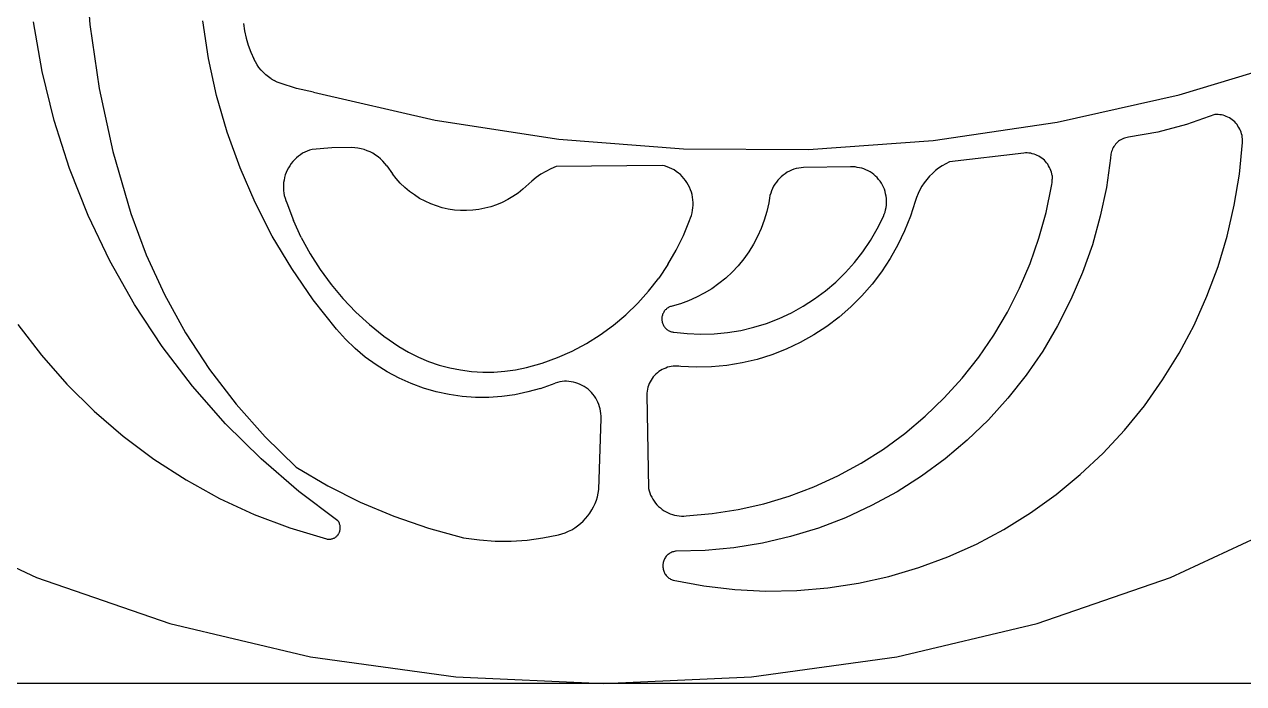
# Model space of a CAD drawing. Extents: x 396092 to 455492, y 17293 to 132793.
# Drawn here: x 424352.7 to 424458.1, y 46245.8 to 46302.7 of the extents above; entities that cross this region are included whole.
import ezdxf

# ---------------------------------------------------------------- set-up
doc = ezdxf.new("R2010")
doc.units = 0
doc.header["$LTSCALE"] = 1000
doc.header["$MEASUREMENT"] = 0
doc.layers.add('MU', color=34, linetype='Continuous')

msp = doc.modelspace()

# ---------------------------------------------------------------- linework, layer by layer
at = {"layer": 'MU', "color": 37}
for p, q in [((424357.88, 46308.28), (424358.31, 46302.71)), ((424354.2, 46298.64), (424353.45, 46302.94)), ((424358.31, 46302.71), (424359.11, 46297.18)), ((424368.58, 46299.78), (424368.09, 46303.02)), ((424371.59, 46302.8), (424371.69, 46302.17)), ((424371.69, 46302.17), (424371.83, 46301.54)), ((424371.83, 46301.54), (424372.01, 46300.93)), ((424372.01, 46300.93), (424372.23, 46300.33)), ((424372.23, 46300.33), (424372.49, 46299.75)), ((424369.28, 46296.57), (424368.58, 46299.78)), ((424372.63, 46299.49), (424372.49, 46299.75)), ((424372.78, 46299.24), (424372.63, 46299.49)), ((424452.49, 46296.63), (424462.85, 46299.78)), ((424355.24, 46294.41), (424354.2, 46298.64)), ((424372.94, 46299), (424372.78, 46299.24)), ((424373.13, 46298.77), (424372.94, 46299)), ((424373.33, 46298.56), (424373.13, 46298.77)), ((424373.54, 46298.36), (424373.33, 46298.56)), ((424373.76, 46298.18), (424373.54, 46298.36)), ((424359.11, 46297.18), (424360.29, 46291.73)), ((424374, 46298.01), (424373.76, 46298.18)), ((424374, 46298.01), (424374.25, 46297.87)), ((424374.51, 46297.74), (424374.25, 46297.87)), ((424374.77, 46297.63), (424374.51, 46297.74)), ((424376.19, 46297.18), (424374.77, 46297.63)), ((424377.64, 46296.87), (424376.19, 46297.18)), ((424370.19, 46293.42), (424369.28, 46296.57)), ((424377.64, 46296.87), (424388.18, 46294.44)), ((424441.94, 46294.26), (424452.49, 46296.63)), ((424356.56, 46290.26), (424355.24, 46294.41)), ((424388.18, 46294.44), (424398.87, 46292.8)), ((424431.24, 46292.69), (424441.94, 46294.26)), ((424453.14, 46294.06), (424450.66, 46293.41)), ((424455.57, 46294.93), (424453.14, 46294.06)), ((424455.71, 46294.94), (424455.57, 46294.93)), ((424455.86, 46294.94), (424455.71, 46294.94)), ((424456.01, 46294.92), (424455.86, 46294.94)), ((424456.15, 46294.9), (424456.01, 46294.92)), ((424456.29, 46294.87), (424456.15, 46294.9)), ((424456.44, 46294.83), (424456.29, 46294.87)), ((424456.57, 46294.77), (424456.44, 46294.83)), ((424456.71, 46294.71), (424456.57, 46294.77)), ((424456.84, 46294.64), (424456.71, 46294.71)), ((424456.96, 46294.57), (424456.84, 46294.64)), ((424457.08, 46294.48), (424456.96, 46294.57)), ((424457.2, 46294.39), (424457.08, 46294.48)), ((424457.3, 46294.29), (424457.2, 46294.39)), ((424457.4, 46294.18), (424457.3, 46294.29)), ((424457.5, 46294.06), (424457.4, 46294.18)), ((424457.58, 46293.94), (424457.5, 46294.06)), ((424371.3, 46290.33), (424370.19, 46293.42)), ((424447.89, 46292.93), (424447.78, 46292.9)), ((424448, 46292.96), (424447.89, 46292.93)), ((424448.12, 46292.98), (424448, 46292.96)), ((424450.66, 46293.41), (424448.12, 46292.98)), ((424457.66, 46293.82), (424457.58, 46293.94)), ((424457.73, 46293.68), (424457.66, 46293.82)), ((424457.79, 46293.55), (424457.73, 46293.68)), ((424457.85, 46293.41), (424457.79, 46293.55)), ((424457.89, 46293.27), (424457.85, 46293.41)), ((424457.93, 46293.12), (424457.89, 46293.27)), ((424457.95, 46292.97), (424457.93, 46293.12)), ((424457.97, 46292.82), (424457.95, 46292.97)), ((424377.53, 46291.91), (424377.32, 46291.85)), ((424379.24, 46292.05), (424377.53, 46291.91)), ((424380.96, 46292.08), (424379.24, 46292.05)), ((424381.23, 46292.06), (424380.96, 46292.08)), ((424381.5, 46292.03), (424381.23, 46292.06)), ((424381.77, 46291.97), (424381.5, 46292.03)), ((424382.03, 46291.9), (424381.77, 46291.97)), ((424382.29, 46291.81), (424382.03, 46291.9)), ((424398.87, 46292.8), (424409.65, 46291.96)), ((424409.65, 46291.96), (424420.46, 46291.92)), ((424420.46, 46291.92), (424431.24, 46292.69)), ((424446.74, 46291.97), (424446.69, 46291.86)), ((424446.8, 46292.07), (424446.74, 46291.97)), ((424446.86, 46292.18), (424446.8, 46292.07)), ((424446.93, 46292.27), (424446.86, 46292.18)), ((424447, 46292.37), (424446.93, 46292.27)), ((424447.08, 46292.46), (424447, 46292.37)), ((424447.17, 46292.54), (424447.08, 46292.46)), ((424447.26, 46292.62), (424447.17, 46292.54)), ((424447.35, 46292.69), (424447.26, 46292.62)), ((424447.45, 46292.75), (424447.35, 46292.69)), ((424447.56, 46292.81), (424447.45, 46292.75)), ((424447.67, 46292.85), (424447.56, 46292.81)), ((424447.78, 46292.9), (424447.67, 46292.85)), ((424457.7, 46289.79), (424457.97, 46292.53)), ((424457.97, 46292.68), (424457.97, 46292.82)), ((424457.97, 46292.53), (424457.97, 46292.68)), ((424360.29, 46291.73), (424361.85, 46286.37)), ((424375.86, 46290.87), (424375.72, 46290.7)), ((424376.01, 46291.03), (424375.86, 46290.87)), ((424376.17, 46291.19), (424376.01, 46291.03)), ((424376.35, 46291.33), (424376.17, 46291.19)), ((424376.53, 46291.46), (424376.35, 46291.33)), ((424376.71, 46291.58), (424376.53, 46291.46)), ((424376.91, 46291.68), (424376.71, 46291.58)), ((424377.11, 46291.77), (424376.91, 46291.68)), ((424377.32, 46291.85), (424377.11, 46291.77)), ((424382.54, 46291.7), (424382.29, 46291.81)), ((424382.78, 46291.58), (424382.54, 46291.7)), ((424383.01, 46291.43), (424382.78, 46291.58)), ((424383.24, 46291.27), (424383.01, 46291.43)), ((424383.45, 46291.1), (424383.24, 46291.27)), ((424383.65, 46290.91), (424383.45, 46291.1)), ((424383.83, 46290.71), (424383.65, 46290.91)), ((424432.63, 46290.84), (424432.31, 46290.68)), ((424439.07, 46291.6), (424432.63, 46290.84)), ((424439.21, 46291.61), (424439.07, 46291.6)), ((424439.36, 46291.61), (424439.21, 46291.61)), ((424439.51, 46291.6), (424439.36, 46291.61)), ((424439.66, 46291.58), (424439.51, 46291.6)), ((424439.8, 46291.55), (424439.66, 46291.58)), ((424439.95, 46291.51), (424439.8, 46291.55)), ((424440.09, 46291.46), (424439.95, 46291.51)), ((424440.23, 46291.4), (424440.09, 46291.46)), ((424440.36, 46291.33), (424440.23, 46291.4)), ((424440.49, 46291.26), (424440.36, 46291.33)), ((424440.61, 46291.17), (424440.49, 46291.26)), ((424440.73, 46291.08), (424440.61, 46291.17)), ((424440.84, 46290.98), (424440.73, 46291.08)), ((424440.94, 46290.87), (424440.84, 46290.98)), ((424441.04, 46290.76), (424440.94, 46290.87)), ((424446.56, 46291.15), (424446.2, 46288.63)), ((424446.57, 46291.27), (424446.56, 46291.15)), ((424446.58, 46291.39), (424446.57, 46291.27)), ((424446.59, 46291.51), (424446.58, 46291.39)), ((424446.62, 46291.63), (424446.59, 46291.51)), ((424446.65, 46291.74), (424446.62, 46291.63)), ((424446.69, 46291.86), (424446.65, 46291.74)), ((424358.17, 46286.22), (424356.56, 46290.26)), ((424372.6, 46287.33), (424371.3, 46290.33)), ((424375.29, 46289.92), (424375.21, 46289.71)), ((424375.38, 46290.12), (424375.29, 46289.92)), ((424375.48, 46290.32), (424375.38, 46290.12)), ((424375.6, 46290.51), (424375.48, 46290.32)), ((424375.72, 46290.7), (424375.6, 46290.51)), ((424384, 46290.49), (424383.83, 46290.71)), ((424384, 46290.49), (424384.47, 46289.82)), ((424384.8, 46289.4), (424384.47, 46289.82)), ((424397.31, 46289.77), (424396.91, 46289.48)), ((424397.73, 46290.02), (424397.31, 46289.77)), ((424398.17, 46290.24), (424397.73, 46290.02)), ((424398.62, 46290.44), (424398.17, 46290.24)), ((424407.8, 46290.54), (424398.62, 46290.44)), ((424408.01, 46290.49), (424407.8, 46290.54)), ((424408.23, 46290.42), (424408.01, 46290.49)), ((424408.43, 46290.34), (424408.23, 46290.42)), ((424408.63, 46290.24), (424408.43, 46290.34)), ((424408.83, 46290.14), (424408.63, 46290.24)), ((424409.02, 46290.02), (424408.83, 46290.14)), ((424409.2, 46289.88), (424409.02, 46290.02)), ((424409.37, 46289.74), (424409.2, 46289.88)), ((424418.43, 46289.82), (424418.26, 46289.7)), ((424418.61, 46289.94), (424418.43, 46289.82)), ((424418.8, 46290.04), (424418.61, 46289.94)), ((424418.99, 46290.12), (424418.8, 46290.04)), ((424419.19, 46290.2), (424418.99, 46290.12)), ((424419.39, 46290.26), (424419.19, 46290.2)), ((424419.6, 46290.31), (424419.39, 46290.26)), ((424419.81, 46290.34), (424419.6, 46290.31)), ((424420.02, 46290.36), (424419.81, 46290.34)), ((424424.08, 46290.4), (424420.02, 46290.36)), ((424424.28, 46290.4), (424424.08, 46290.4)), ((424424.47, 46290.4), (424424.28, 46290.4)), ((424424.67, 46290.37), (424424.47, 46290.4)), ((424424.86, 46290.34), (424424.67, 46290.37)), ((424425.05, 46290.29), (424424.86, 46290.34)), ((424425.24, 46290.23), (424425.05, 46290.29)), ((424425.42, 46290.16), (424425.24, 46290.23)), ((424425.6, 46290.07), (424425.42, 46290.16)), ((424425.77, 46289.98), (424425.6, 46290.07)), ((424425.94, 46289.87), (424425.77, 46289.98)), ((424426.09, 46289.75), (424425.94, 46289.87)), ((424431.16, 46289.85), (424430.91, 46289.6)), ((424431.42, 46290.09), (424431.16, 46289.85)), ((424431.7, 46290.3), (424431.42, 46290.09)), ((424432, 46290.5), (424431.7, 46290.3)), ((424432.31, 46290.68), (424432, 46290.5)), ((424441.13, 46290.63), (424441.04, 46290.76)), ((424441.21, 46290.51), (424441.13, 46290.63)), ((424441.28, 46290.37), (424441.21, 46290.51)), ((424441.35, 46290.24), (424441.28, 46290.37)), ((424441.4, 46290.1), (424441.35, 46290.24)), ((424441.45, 46289.95), (424441.4, 46290.1)), ((424441.48, 46289.8), (424441.45, 46289.95)), ((424441.51, 46289.66), (424441.48, 46289.8)), ((424457.26, 46287.09), (424457.7, 46289.79)), ((424375.06, 46288.82), (424375.05, 46288.6)), ((424375.07, 46289.05), (424375.06, 46288.82)), ((424375.11, 46289.27), (424375.07, 46289.05)), ((424375.15, 46289.49), (424375.11, 46289.27)), ((424375.21, 46289.71), (424375.15, 46289.49)), ((424385.16, 46289.01), (424384.8, 46289.4)), ((424385.54, 46288.63), (424385.16, 46289.01)), ((424395.76, 46288.48), (424396.52, 46289.18)), ((424396.91, 46289.48), (424396.52, 46289.18)), ((424409.53, 46289.58), (424409.37, 46289.74)), ((424409.68, 46289.41), (424409.53, 46289.58)), ((424409.81, 46289.23), (424409.68, 46289.41)), ((424409.94, 46289.05), (424409.81, 46289.23)), ((424410.06, 46288.85), (424409.94, 46289.05)), ((424410.16, 46288.65), (424410.06, 46288.85)), ((424417.43, 46288.73), (424417.33, 46288.54)), ((424417.54, 46288.91), (424417.43, 46288.73)), ((424417.67, 46289.09), (424417.54, 46288.91)), ((424417.8, 46289.26), (424417.67, 46289.09)), ((424417.94, 46289.41), (424417.8, 46289.26)), ((424418.1, 46289.56), (424417.94, 46289.41)), ((424418.26, 46289.7), (424418.1, 46289.56)), ((424426.24, 46289.62), (424426.09, 46289.75)), ((424426.38, 46289.48), (424426.24, 46289.62)), ((424426.51, 46289.33), (424426.38, 46289.48)), ((424426.64, 46289.17), (424426.51, 46289.33)), ((424426.75, 46289.01), (424426.64, 46289.17)), ((424426.84, 46288.83), (424426.75, 46289.01)), ((424426.93, 46288.65), (424426.84, 46288.83)), ((424430.26, 46288.74), (424430.08, 46288.43)), ((424430.46, 46289.04), (424430.26, 46288.74)), ((424430.67, 46289.32), (424430.46, 46289.04)), ((424430.91, 46289.6), (424430.67, 46289.32)), ((424440.99, 46286.48), (424441.46, 46288.75)), ((424441.46, 46288.75), (424441.49, 46288.9)), ((424441.49, 46288.9), (424441.52, 46289.05)), ((424441.51, 46289.66), (424441.53, 46289.5)), ((424441.52, 46289.05), (424441.53, 46289.2)), ((424441.53, 46289.5), (424441.53, 46289.35)), ((424441.53, 46289.2), (424441.53, 46289.35)), ((424375.05, 46288.6), (424375.07, 46288.37)), ((424375.07, 46288.37), (424375.09, 46288.15)), ((424375.09, 46288.15), (424375.13, 46287.93)), ((424375.13, 46287.93), (424375.19, 46287.71)), ((424375.19, 46287.71), (424375.26, 46287.5)), ((424385.95, 46288.29), (424385.54, 46288.63)), ((424386.38, 46287.98), (424385.95, 46288.29)), ((424386.83, 46287.69), (424386.38, 46287.98)), ((424387.3, 46287.44), (424386.83, 46287.69)), ((424394.9, 46287.85), (424394.44, 46287.58)), ((424395.34, 46288.15), (424394.9, 46287.85)), ((424395.76, 46288.48), (424395.34, 46288.15)), ((424410.24, 46288.44), (424410.16, 46288.65)), ((424410.32, 46288.23), (424410.24, 46288.44)), ((424410.38, 46288.01), (424410.32, 46288.23)), ((424410.42, 46287.79), (424410.38, 46288.01)), ((424410.45, 46287.56), (424410.42, 46287.79)), ((424417.07, 46287.72), (424417.04, 46287.51)), ((424417.12, 46287.93), (424417.07, 46287.72)), ((424417.18, 46288.14), (424417.12, 46287.93)), ((424417.25, 46288.34), (424417.18, 46288.14)), ((424417.33, 46288.54), (424417.25, 46288.34)), ((424427.01, 46288.47), (424426.93, 46288.65)), ((424427.07, 46288.28), (424427.01, 46288.47)), ((424427.12, 46288.09), (424427.07, 46288.28)), ((424427.16, 46287.89), (424427.12, 46288.09)), ((424427.19, 46287.69), (424427.16, 46287.89)), ((424427.2, 46287.49), (424427.19, 46287.69)), ((424429.79, 46287.77), (424429.68, 46287.43)), ((424429.93, 46288.1), (424429.79, 46287.77)), ((424430.08, 46288.43), (424429.93, 46288.1)), ((424446.2, 46288.63), (424445.68, 46286.14)), ((424374.09, 46284.42), (424372.6, 46287.33)), ((424375.26, 46287.5), (424375.34, 46287.29)), ((424375.34, 46287.29), (424375.92, 46285.79)), ((424387.79, 46287.22), (424387.3, 46287.44)), ((424388.28, 46287.03), (424387.79, 46287.22)), ((424388.79, 46286.88), (424388.28, 46287.03)), ((424389.31, 46286.76), (424388.79, 46286.88)), ((424389.83, 46286.68), (424389.31, 46286.76)), ((424390.36, 46286.64), (424389.83, 46286.68)), ((424390.89, 46286.63), (424390.36, 46286.64)), ((424391.42, 46286.66), (424390.89, 46286.63)), ((424391.94, 46286.73), (424391.42, 46286.66)), ((424392.46, 46286.83), (424391.94, 46286.73)), ((424392.98, 46286.96), (424392.46, 46286.83)), ((424393.48, 46287.14), (424392.98, 46286.96)), ((424393.97, 46287.34), (424393.48, 46287.14)), ((424394.44, 46287.58), (424393.97, 46287.34)), ((424410.39, 46286.44), (424410.43, 46286.66)), ((424410.43, 46286.66), (424410.46, 46286.88)), ((424410.47, 46287.34), (424410.45, 46287.56)), ((424410.46, 46286.88), (424410.47, 46287.11)), ((424410.47, 46287.11), (424410.47, 46287.34)), ((424417.02, 46287.29), (424416.85, 46286.54)), ((424417.04, 46287.51), (424417.02, 46287.29)), ((424427.07, 46286.5), (424427.12, 46286.7)), ((424427.12, 46286.7), (424427.16, 46286.89)), ((424427.16, 46286.89), (424427.18, 46287.09)), ((424427.18, 46287.09), (424427.2, 46287.29)), ((424427.2, 46287.29), (424427.2, 46287.49)), ((424429.68, 46287.43), (424429.26, 46286.14)), ((424456.64, 46284.42), (424457.26, 46287.09)), ((424360.04, 46282.29), (424358.17, 46286.22)), ((424361.85, 46286.37), (424363.18, 46282.82)), ((424376.59, 46284.32), (424375.92, 46285.79)), ((424409.63, 46284.47), (424410.17, 46285.79)), ((424410.17, 46285.79), (424410.26, 46286)), ((424410.26, 46286), (424410.33, 46286.22)), ((424410.33, 46286.22), (424410.39, 46286.44)), ((424416.63, 46285.81), (424416.37, 46285.09)), ((424416.85, 46286.54), (424416.63, 46285.81)), ((424426.4, 46285.07), (424426.92, 46286.13)), ((424426.92, 46286.13), (424427, 46286.31)), ((424427, 46286.31), (424427.07, 46286.5)), ((424429.26, 46286.14), (424428.76, 46284.88)), ((424440.37, 46284.24), (424440.99, 46286.48)), ((424445.68, 46286.14), (424444.99, 46283.68)), ((424416.37, 46285.09), (424416.05, 46284.4)), ((424425.8, 46284.06), (424426.4, 46285.07)), ((424428.76, 46284.88), (424428.17, 46283.66)), ((424375.77, 46281.62), (424374.09, 46284.42)), ((424376.59, 46284.32), (424377.36, 46282.91)), ((424409.01, 46283.2), (424409.63, 46284.47)), ((424415.69, 46283.72), (424415.29, 46283.07)), ((424416.05, 46284.4), (424415.69, 46283.72)), ((424425.14, 46283.08), (424425.8, 46284.06)), ((424428.17, 46283.66), (424427.51, 46282.48)), ((424439.61, 46282.05), (424440.37, 46284.24)), ((424444.99, 46283.68), (424444.15, 46281.28)), ((424455.86, 46281.79), (424456.64, 46284.42)), ((424363.18, 46282.82), (424364.77, 46279.38)), ((424377.36, 46282.91), (424378.22, 46281.55)), ((424408.3, 46281.97), (424409.01, 46283.2)), ((424414.85, 46282.45), (424414.37, 46281.87)), ((424415.29, 46283.07), (424414.85, 46282.45)), ((424424.42, 46282.16), (424425.14, 46283.08)), ((424427.51, 46282.48), (424426.76, 46281.35)), ((424362.18, 46278.51), (424360.04, 46282.29)), ((424377.62, 46278.93), (424375.77, 46281.62)), ((424378.22, 46281.55), (424379.17, 46280.26)), ((424408.3, 46281.97), (424407.5, 46280.79)), ((424414.37, 46281.87), (424413.85, 46281.31)), ((424423.64, 46281.28), (424424.42, 46282.16)), ((424426.76, 46281.35), (424425.95, 46280.28)), ((424438.7, 46279.92), (424439.61, 46282.05)), ((424454.9, 46279.23), (424455.86, 46281.79)), ((424406.63, 46279.67), (424407.5, 46280.79)), ((424412.7, 46280.32), (424412.09, 46279.88)), ((424413.29, 46280.8), (424412.7, 46280.32)), ((424413.85, 46281.31), (424413.29, 46280.8)), ((424421.91, 46279.7), (424422.8, 46280.46)), ((424422.8, 46280.46), (424423.64, 46281.28)), ((424425.95, 46280.28), (424425.06, 46279.26)), ((424444.15, 46281.28), (424443.14, 46278.95)), ((424364.77, 46279.38), (424366.6, 46276.07)), ((424379.17, 46280.26), (424380.19, 46279.03)), ((424405.69, 46278.62), (424406.63, 46279.67)), ((424411.44, 46279.49), (424410.77, 46279.14)), ((424412.09, 46279.88), (424411.44, 46279.49)), ((424420.97, 46279), (424421.91, 46279.7)), ((424425.06, 46279.26), (424424.11, 46278.31)), ((424437.65, 46277.86), (424438.7, 46279.92)), ((424453.78, 46276.73), (424454.9, 46279.23)), ((424364.57, 46274.89), (424362.18, 46278.51)), ((424379.64, 46276.38), (424377.62, 46278.93)), ((424380.19, 46279.03), (424381.3, 46277.87)), ((424404.67, 46277.64), (424405.69, 46278.62)), ((424408.24, 46278.2), (424408.18, 46278.15)), ((424408.31, 46278.24), (424408.24, 46278.2)), ((424408.37, 46278.28), (424408.31, 46278.24)), ((424408.44, 46278.31), (424408.37, 46278.28)), ((424408.51, 46278.34), (424408.44, 46278.31)), ((424408.58, 46278.36), (424408.51, 46278.34)), ((424408.65, 46278.38), (424408.58, 46278.36)), ((424409.37, 46278.59), (424408.65, 46278.38)), ((424410.08, 46278.84), (424409.37, 46278.59)), ((424410.77, 46279.14), (424410.08, 46278.84)), ((424418.97, 46277.81), (424419.99, 46278.37)), ((424419.99, 46278.37), (424420.97, 46279)), ((424424.11, 46278.31), (424423.1, 46277.43)), ((424443.14, 46278.95), (424441.99, 46276.68)), ((424381.3, 46277.87), (424382.48, 46276.79)), ((424403.59, 46276.73), (424404.67, 46277.64)), ((424407.78, 46277.45), (424407.77, 46277.37)), ((424407.77, 46277.37), (424407.77, 46277.3)), ((424407.77, 46277.3), (424407.77, 46277.22)), ((424407.77, 46277.22), (424407.77, 46277.14)), ((424407.77, 46277.14), (424407.79, 46277.07)), ((424407.8, 46277.52), (424407.78, 46277.45)), ((424407.82, 46277.59), (424407.8, 46277.52)), ((424407.84, 46277.67), (424407.82, 46277.59)), ((424407.87, 46277.74), (424407.84, 46277.67)), ((424407.9, 46277.81), (424407.87, 46277.74)), ((424407.94, 46277.87), (424407.9, 46277.81)), ((424407.98, 46277.93), (424407.94, 46277.87)), ((424408.02, 46277.99), (424407.98, 46277.93)), ((424408.07, 46278.05), (424408.02, 46277.99)), ((424408.13, 46278.1), (424408.07, 46278.05)), ((424408.18, 46278.15), (424408.13, 46278.1)), ((424416.83, 46276.89), (424417.92, 46277.31)), ((424417.92, 46277.31), (424418.97, 46277.81)), ((424423.1, 46277.43), (424422.03, 46276.62)), ((424436.47, 46275.87), (424437.65, 46277.86)), ((424352.1, 46276.79), (424354.13, 46274.14)), ((424366.6, 46276.07), (424368.67, 46272.9)), ((424380.42, 46275.52), (424379.64, 46276.38)), ((424382.48, 46276.79), (424383.72, 46275.79)), ((424402.45, 46275.91), (424403.59, 46276.73)), ((424407.79, 46277.07), (424407.8, 46276.99)), ((424407.8, 46276.99), (424407.82, 46276.92)), ((424407.82, 46276.92), (424407.85, 46276.85)), ((424407.85, 46276.85), (424407.88, 46276.78)), ((424407.88, 46276.78), (424407.91, 46276.71)), ((424407.91, 46276.71), (424407.95, 46276.65)), ((424407.95, 46276.65), (424407.99, 46276.58)), ((424407.99, 46276.58), (424408.04, 46276.53)), ((424408.04, 46276.53), (424408.09, 46276.47)), ((424408.09, 46276.47), (424408.14, 46276.42)), ((424408.14, 46276.42), (424408.2, 46276.37)), ((424408.2, 46276.37), (424408.26, 46276.32)), ((424408.26, 46276.32), (424408.32, 46276.28)), ((424408.32, 46276.28), (424408.39, 46276.25)), ((424408.39, 46276.25), (424408.45, 46276.22)), ((424408.45, 46276.22), (424408.52, 46276.19)), ((424408.52, 46276.19), (424408.6, 46276.17)), ((424408.6, 46276.17), (424408.67, 46276.15)), ((424408.67, 46276.15), (424408.74, 46276.14)), ((424408.74, 46276.14), (424408.82, 46276.13)), ((424408.82, 46276.13), (424409.97, 46276)), ((424412.29, 46275.98), (424413.44, 46276.09)), ((424413.44, 46276.09), (424414.59, 46276.28)), ((424414.59, 46276.28), (424415.72, 46276.55)), ((424415.72, 46276.55), (424416.83, 46276.89)), ((424422.03, 46276.62), (424420.9, 46275.89)), ((424441.99, 46276.68), (424440.7, 46274.5)), ((424452.5, 46274.32), (424453.78, 46276.73)), ((424381.25, 46274.72), (424380.42, 46275.52)), ((424383.72, 46275.79), (424385.03, 46274.88)), ((424400.02, 46274.5), (424401.26, 46275.16)), ((424401.26, 46275.16), (424402.45, 46275.91)), ((424409.97, 46276), (424411.13, 46275.95)), ((424411.13, 46275.95), (424412.29, 46275.98)), ((424419.74, 46275.23), (424418.53, 46274.66)), ((424420.9, 46275.89), (424419.74, 46275.23)), ((424435.17, 46273.97), (424436.47, 46275.87)), ((424354.13, 46274.14), (424356.32, 46271.64)), ((424367.2, 46271.45), (424364.57, 46274.89)), ((424382.13, 46273.98), (424381.25, 46274.72)), ((424383.06, 46273.3), (424382.13, 46273.98)), ((424385.03, 46274.88), (424385.86, 46274.4)), ((424385.86, 46274.4), (424386.72, 46273.97)), ((424386.72, 46273.97), (424387.6, 46273.6)), ((424398.74, 46273.93), (424400.02, 46274.5)), ((424417.28, 46274.18), (424416.01, 46273.78)), ((424418.53, 46274.66), (424417.28, 46274.18)), ((424433.74, 46272.16), (424435.17, 46273.97)), ((424440.7, 46274.5), (424439.26, 46272.42)), ((424451.07, 46272), (424452.5, 46274.32)), ((424368.67, 46272.9), (424370.96, 46269.9)), ((424384.03, 46272.69), (424383.06, 46273.3)), ((424387.6, 46273.6), (424388.51, 46273.29)), ((424388.51, 46273.29), (424389.44, 46273.04)), ((424389.44, 46273.04), (424390.37, 46272.86)), ((424395.13, 46272.88), (424396.07, 46273.08)), ((424396.07, 46273.08), (424397.42, 46273.46)), ((424397.42, 46273.46), (424398.74, 46273.93)), ((424407.8, 46272.9), (424407.66, 46272.81)), ((424407.95, 46272.97), (424407.8, 46272.9)), ((424408.11, 46273.03), (424407.95, 46272.97)), ((424408.26, 46273.09), (424408.11, 46273.03)), ((424408.42, 46273.13), (424408.26, 46273.09)), ((424408.59, 46273.16), (424408.42, 46273.13)), ((424408.75, 46273.18), (424408.59, 46273.16)), ((424408.92, 46273.19), (424408.75, 46273.18)), ((424409.08, 46273.19), (424408.92, 46273.19)), ((424409.25, 46273.18), (424409.08, 46273.19)), ((424409.41, 46273.15), (424409.25, 46273.18)), ((424410.74, 46273.09), (424409.41, 46273.15)), ((424412.07, 46273.13), (424410.74, 46273.09)), ((424413.4, 46273.25), (424412.07, 46273.13)), ((424414.71, 46273.47), (424413.4, 46273.25)), ((424416.01, 46273.78), (424414.71, 46273.47)), ((424385.05, 46272.15), (424384.03, 46272.69)), ((424386.09, 46271.69), (424385.05, 46272.15)), ((424390.37, 46272.86), (424391.32, 46272.73)), ((424391.32, 46272.73), (424392.28, 46272.67)), ((424392.28, 46272.67), (424393.23, 46272.68)), ((424393.23, 46272.68), (424394.19, 46272.75)), ((424394.19, 46272.75), (424395.13, 46272.88)), ((424399.14, 46271.86), (424398.94, 46271.83)), ((424399.34, 46271.88), (424399.14, 46271.86)), ((424399.54, 46271.88), (424399.34, 46271.88)), ((424399.74, 46271.87), (424399.54, 46271.88)), ((424399.94, 46271.84), (424399.74, 46271.87)), ((424400.13, 46271.81), (424399.94, 46271.84)), ((424406.76, 46271.84), (424406.68, 46271.68)), ((424406.84, 46271.98), (424406.76, 46271.84)), ((424406.93, 46272.12), (424406.84, 46271.98)), ((424407.03, 46272.26), (424406.93, 46272.12)), ((424407.14, 46272.39), (424407.03, 46272.26)), ((424407.26, 46272.51), (424407.14, 46272.39)), ((424407.39, 46272.62), (424407.26, 46272.51)), ((424407.52, 46272.72), (424407.39, 46272.62)), ((424407.66, 46272.81), (424407.52, 46272.72)), ((424432.19, 46270.46), (424433.74, 46272.16)), ((424439.26, 46272.42), (424437.69, 46270.43)), ((424449.49, 46269.77), (424451.07, 46272)), ((424356.32, 46271.64), (424358.68, 46269.3)), ((424370.05, 46268.2), (424367.2, 46271.45)), ((424387.17, 46271.29), (424386.09, 46271.69)), ((424388.27, 46270.97), (424387.17, 46271.29)), ((424389.38, 46270.73), (424388.27, 46270.97)), ((424396.19, 46270.96), (424395.07, 46270.72)), ((424397.29, 46271.27), (424396.19, 46270.96)), ((424397.29, 46271.27), (424398.55, 46271.73)), ((424398.74, 46271.79), (424398.55, 46271.73)), ((424398.94, 46271.83), (424398.74, 46271.79)), ((424400.33, 46271.76), (424400.13, 46271.81)), ((424400.52, 46271.69), (424400.33, 46271.76)), ((424400.7, 46271.62), (424400.52, 46271.69)), ((424400.88, 46271.53), (424400.7, 46271.62)), ((424401.06, 46271.43), (424400.88, 46271.53)), ((424401.23, 46271.31), (424401.06, 46271.43)), ((424401.39, 46271.19), (424401.23, 46271.31)), ((424401.54, 46271.06), (424401.39, 46271.19)), ((424401.68, 46270.91), (424401.54, 46271.06)), ((424401.81, 46270.76), (424401.68, 46270.91)), ((424406.47, 46270.87), (424406.46, 46270.7)), ((424406.49, 46271.04), (424406.47, 46270.87)), ((424406.53, 46271.2), (424406.49, 46271.04)), ((424406.57, 46271.37), (424406.53, 46271.2)), ((424406.62, 46271.53), (424406.57, 46271.37)), ((424406.68, 46271.68), (424406.62, 46271.53)), ((424370.96, 46269.9), (424373.46, 46267.08)), ((424390.51, 46270.57), (424389.38, 46270.73)), ((424391.65, 46270.49), (424390.51, 46270.57)), ((424392.8, 46270.49), (424391.65, 46270.49)), ((424393.94, 46270.57), (424392.8, 46270.49)), ((424395.07, 46270.72), (424393.94, 46270.57)), ((424401.94, 46270.6), (424401.81, 46270.76)), ((424402.05, 46270.43), (424401.94, 46270.6)), ((424402.15, 46270.25), (424402.05, 46270.43)), ((424402.24, 46270.07), (424402.15, 46270.25)), ((424402.32, 46269.88), (424402.24, 46270.07)), ((424402.38, 46269.69), (424402.32, 46269.88)), ((424406.46, 46270.7), (424406.61, 46262.62)), ((424430.54, 46268.86), (424432.19, 46270.46)), ((424437.69, 46270.43), (424436, 46268.56)), ((424447.77, 46267.66), (424449.49, 46269.77)), ((424358.68, 46269.3), (424361.2, 46267.13)), ((424402.33, 46262.52), (424402.51, 46268.68)), ((424402.43, 46269.49), (424402.38, 46269.69)), ((424402.47, 46269.29), (424402.43, 46269.49)), ((424402.5, 46269.09), (424402.47, 46269.29)), ((424402.51, 46268.88), (424402.5, 46269.09)), ((424402.51, 46268.68), (424402.51, 46268.88)), ((424428.78, 46267.38), (424430.54, 46268.86)), ((424373.12, 46265.17), (424370.05, 46268.2)), ((424436, 46268.56), (424434.18, 46266.81)), ((424445.92, 46265.68), (424447.77, 46267.66)), ((424361.2, 46267.13), (424363.85, 46265.15)), ((424373.46, 46267.08), (424376.16, 46264.46)), ((424426.93, 46266.03), (424428.78, 46267.38)), ((424434.18, 46266.81), (424432.26, 46265.18)), ((424425, 46264.8), (424426.93, 46266.03)), ((424443.94, 46263.82), (424445.92, 46265.68)), ((424363.85, 46265.15), (424366.63, 46263.36)), ((424376.39, 46262.35), (424373.12, 46265.17)), ((424422.99, 46263.71), (424425, 46264.8)), ((424432.26, 46265.18), (424430.23, 46263.69)), ((424376.16, 46264.46), (424378.88, 46262.85)), ((424420.91, 46262.76), (424422.99, 46263.71)), ((424430.23, 46263.69), (424428.12, 46262.34)), ((424441.85, 46262.09), (424443.94, 46263.82)), ((424366.63, 46263.36), (424369.53, 46261.77)), ((424379.76, 46259.84), (424376.39, 46262.35)), ((424378.88, 46262.85), (424381.7, 46261.44)), ((424402.27, 46262.21), (424402.33, 46262.52)), ((424406.61, 46262.62), (424406.66, 46262.43)), ((424406.66, 46262.43), (424406.73, 46262.24)), ((424418.78, 46261.96), (424420.91, 46262.76)), ((424369.53, 46261.77), (424372.53, 46260.38)), ((424381.7, 46261.44), (424384.61, 46260.22)), ((424401.87, 46261.04), (424402, 46261.32)), ((424402, 46261.32), (424402.11, 46261.61)), ((424402.11, 46261.61), (424402.2, 46261.91)), ((424402.2, 46261.91), (424402.27, 46262.21)), ((424406.73, 46262.24), (424406.8, 46262.05)), ((424406.8, 46262.05), (424406.89, 46261.87)), ((424406.89, 46261.87), (424406.99, 46261.69)), ((424406.99, 46261.69), (424407.1, 46261.53)), ((424407.1, 46261.53), (424407.22, 46261.36)), ((424407.22, 46261.36), (424407.35, 46261.21)), ((424414.37, 46260.8), (424416.59, 46261.3)), ((424416.59, 46261.3), (424418.78, 46261.96)), ((424428.12, 46262.34), (424425.91, 46261.14)), ((424439.65, 46260.52), (424441.85, 46262.09)), ((424372.53, 46260.38), (424375.61, 46259.22)), ((424401.17, 46260.02), (424401.37, 46260.25)), ((424401.37, 46260.25), (424401.55, 46260.5)), ((424401.55, 46260.5), (424401.72, 46260.77)), ((424401.72, 46260.77), (424401.87, 46261.04)), ((424407.35, 46261.21), (424407.49, 46261.07)), ((424407.49, 46261.07), (424407.64, 46260.94)), ((424407.64, 46260.94), (424407.8, 46260.81)), ((424407.8, 46260.81), (424407.96, 46260.7)), ((424407.96, 46260.7), (424408.13, 46260.6)), ((424408.13, 46260.6), (424408.31, 46260.51)), ((424408.31, 46260.51), (424408.49, 46260.43)), ((424408.49, 46260.43), (424408.68, 46260.37)), ((424408.68, 46260.37), (424408.87, 46260.32)), ((424408.87, 46260.32), (424409.07, 46260.28)), ((424409.07, 46260.28), (424409.26, 46260.25)), ((424409.26, 46260.25), (424409.46, 46260.24)), ((424409.66, 46260.24), (424409.86, 46260.25)), ((424409.86, 46260.25), (424412.12, 46260.45)), ((424412.12, 46260.45), (424414.37, 46260.8)), ((424425.91, 46261.14), (424423.64, 46260.09)), ((424437.35, 46259.09), (424439.65, 46260.52)), ((424342.99, 46259.93), (424353.71, 46254.93)), ((424375.61, 46259.22), (424378.77, 46258.27)), ((424379.8, 46259.78), (424379.76, 46259.84)), ((424379.83, 46259.73), (424379.8, 46259.78)), ((424379.86, 46259.67), (424379.83, 46259.73)), ((424379.89, 46259.61), (424379.86, 46259.67)), ((424379.91, 46259.55), (424379.89, 46259.61)), ((424379.93, 46259.49), (424379.91, 46259.55)), ((424379.95, 46259.43), (424379.93, 46259.49)), ((424379.96, 46259.37), (424379.95, 46259.43)), ((424379.97, 46259.3), (424379.96, 46259.37)), ((424379.97, 46259.24), (424379.97, 46259.3)), ((424379.97, 46259.17), (424379.97, 46259.24)), ((424384.61, 46260.22), (424387.59, 46259.19)), ((424387.59, 46259.19), (424390.63, 46258.37)), ((424399.98, 46259.06), (424400.24, 46259.22)), ((424400.24, 46259.22), (424400.49, 46259.39)), ((424400.49, 46259.39), (424400.73, 46259.59)), ((424400.73, 46259.59), (424400.96, 46259.79)), ((424400.96, 46259.79), (424401.17, 46260.02)), ((424409.46, 46260.24), (424409.66, 46260.24)), ((424421.3, 46259.19), (424418.9, 46258.46)), ((424423.64, 46260.09), (424421.3, 46259.19)), ((424451.76, 46254.93), (424462.48, 46259.93)), ((424378.77, 46258.27), (424378.83, 46258.25)), ((424378.83, 46258.25), (424378.89, 46258.24)), ((424378.89, 46258.24), (424378.95, 46258.24)), ((424378.95, 46258.24), (424379.02, 46258.24)), ((424379.02, 46258.24), (424379.08, 46258.24)), ((424379.08, 46258.24), (424379.14, 46258.25)), ((424379.14, 46258.25), (424379.21, 46258.26)), ((424379.21, 46258.26), (424379.27, 46258.27)), ((424379.27, 46258.27), (424379.33, 46258.29)), ((424379.33, 46258.29), (424379.39, 46258.32)), ((424379.39, 46258.32), (424379.44, 46258.34)), ((424379.44, 46258.34), (424379.5, 46258.37)), ((424379.5, 46258.37), (424379.55, 46258.41)), ((424379.55, 46258.41), (424379.6, 46258.45)), ((424379.6, 46258.45), (424379.65, 46258.49)), ((424379.65, 46258.49), (424379.7, 46258.53)), ((424379.7, 46258.53), (424379.74, 46258.58)), ((424379.74, 46258.58), (424379.78, 46258.63)), ((424379.78, 46258.63), (424379.82, 46258.69)), ((424379.82, 46258.69), (424379.85, 46258.74)), ((424379.85, 46258.74), (424379.88, 46258.8)), ((424379.88, 46258.8), (424379.9, 46258.86)), ((424379.9, 46258.86), (424379.92, 46258.92)), ((424379.92, 46258.92), (424379.94, 46258.98)), ((424379.94, 46258.98), (424379.96, 46259.04)), ((424379.96, 46259.11), (424379.97, 46259.17)), ((424379.96, 46259.04), (424379.96, 46259.11)), ((424390.63, 46258.37), (424392, 46258.18)), ((424392, 46258.18), (424393.37, 46258.08)), ((424394.75, 46258.08), (424396.12, 46258.17)), ((424396.12, 46258.17), (424397.49, 46258.35)), ((424397.49, 46258.35), (424398.84, 46258.62)), ((424398.84, 46258.62), (424399.13, 46258.7)), ((424399.13, 46258.7), (424399.42, 46258.8)), ((424399.42, 46258.8), (424399.7, 46258.92)), ((424399.7, 46258.92), (424399.98, 46259.06)), ((424418.9, 46258.46), (424416.47, 46257.9)), ((424434.97, 46257.82), (424437.35, 46259.09)), ((424393.37, 46258.08), (424394.75, 46258.08)), ((424408.62, 46257.11), (424408.54, 46257.07)), ((424408.69, 46257.14), (424408.62, 46257.11)), ((424408.77, 46257.16), (424408.69, 46257.14)), ((424408.85, 46257.18), (424408.77, 46257.16)), ((424408.94, 46257.2), (424408.85, 46257.18)), ((424409.02, 46257.21), (424408.94, 46257.2)), ((424411.52, 46257.27), (424409.02, 46257.21)), ((424414, 46257.5), (424411.52, 46257.27)), ((424416.47, 46257.9), (424414, 46257.5)), ((424432.51, 46256.72), (424434.97, 46257.82)), ((424407.86, 46256.07), (424407.85, 46255.98)), ((424407.87, 46256.15), (424407.86, 46256.07)), ((424407.89, 46256.23), (424407.87, 46256.15)), ((424407.91, 46256.31), (424407.89, 46256.23)), ((424407.94, 46256.39), (424407.91, 46256.31)), ((424407.97, 46256.47), (424407.94, 46256.39)), ((424408.01, 46256.55), (424407.97, 46256.47)), ((424408.05, 46256.62), (424408.01, 46256.55)), ((424408.1, 46256.69), (424408.05, 46256.62)), ((424408.15, 46256.76), (424408.1, 46256.69)), ((424408.21, 46256.82), (424408.15, 46256.76)), ((424408.27, 46256.88), (424408.21, 46256.82)), ((424408.33, 46256.93), (424408.27, 46256.88)), ((424408.4, 46256.98), (424408.33, 46256.93)), ((424408.47, 46257.03), (424408.4, 46256.98)), ((424408.54, 46257.07), (424408.47, 46257.03)), ((424429.98, 46255.79), (424432.51, 46256.72)), ((424407.85, 46255.98), (424407.85, 46255.9)), ((424407.85, 46255.9), (424407.86, 46255.81)), ((424407.86, 46255.81), (424407.87, 46255.73)), ((424407.87, 46255.73), (424407.88, 46255.64)), ((424407.88, 46255.64), (424407.91, 46255.56)), ((424407.91, 46255.56), (424407.93, 46255.48)), ((424407.93, 46255.48), (424407.96, 46255.4)), ((424407.96, 46255.4), (424408, 46255.33)), ((424408, 46255.33), (424408.04, 46255.25)), ((424408.04, 46255.25), (424408.09, 46255.18)), ((424408.09, 46255.18), (424408.14, 46255.11)), ((424408.14, 46255.11), (424408.19, 46255.05)), ((424408.19, 46255.05), (424408.25, 46254.99)), ((424408.25, 46254.99), (424408.31, 46254.93)), ((424424.77, 46254.44), (424427.4, 46255.02)), ((424427.4, 46255.02), (424429.98, 46255.79)), ((424353.71, 46254.93), (424365.24, 46250.97)), ((424408.31, 46254.93), (424408.38, 46254.88)), ((424408.38, 46254.88), (424408.45, 46254.84)), ((424408.45, 46254.84), (424408.52, 46254.79)), ((424408.52, 46254.79), (424408.6, 46254.76)), ((424408.6, 46254.76), (424408.67, 46254.72)), ((424408.67, 46254.72), (424408.75, 46254.7)), ((424408.75, 46254.7), (424411.4, 46254.2)), ((424411.4, 46254.2), (424414.07, 46253.89)), ((424419.44, 46253.8), (424422.12, 46254.03)), ((424422.12, 46254.03), (424424.77, 46254.44)), ((424440.23, 46250.97), (424451.76, 46254.93)), ((424414.07, 46253.89), (424416.75, 46253.75)), ((424416.75, 46253.75), (424419.44, 46253.8)), ((424365.24, 46250.97), (424377.39, 46248.09)), ((424428.08, 46248.09), (424440.23, 46250.97)), ((424377.39, 46248.09), (424389.96, 46246.35)), ((424415.51, 46246.35), (424428.08, 46248.09)), ((425774.3, 46245.76), (423027.73, 46245.76)), ((424389.96, 46246.35), (424402.73, 46245.76)), ((424402.73, 46245.76), (424415.51, 46246.35))]:
    msp.add_line(p, q, dxfattribs=at)

doc.saveas('drawing.dxf')
